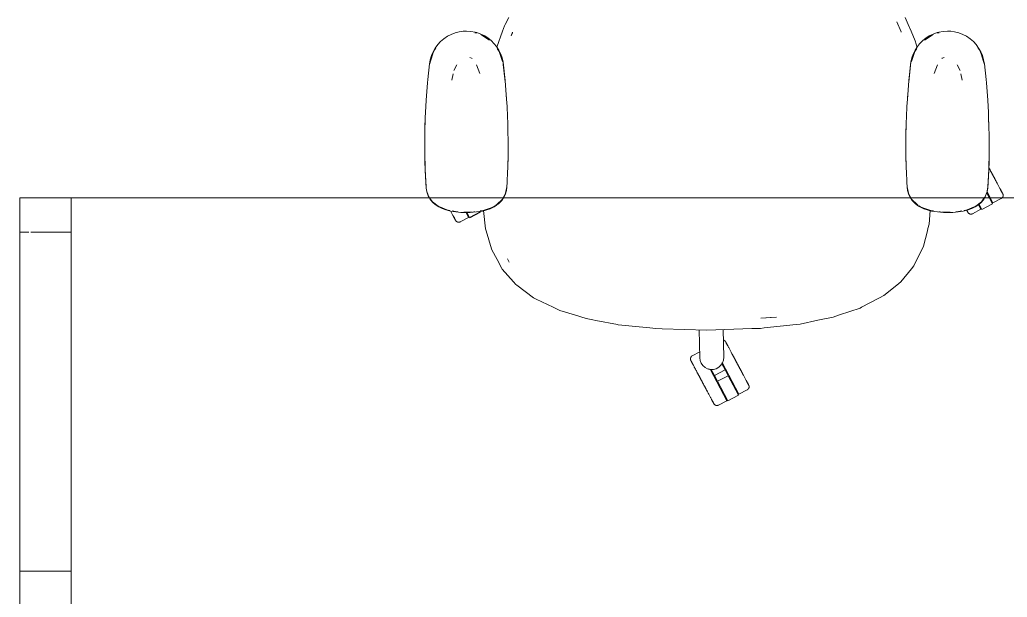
# Model space of a CAD drawing. Header units: millimetres. Extents: x 79795 to 317870, y -36033 to 97293.
# Drawn here: x 166040 to 167190, y 17484 to 18157 of the extents above; entities that cross this region are included whole.
import ezdxf

# ---------------------------------------------------------------- set-up
doc = ezdxf.new("R2010")
doc.units = ezdxf.units.MM
doc.header["$MEASUREMENT"] = 0
doc.layers.add('G-IMPT', color=8, linetype='CONTINUOUS', lineweight=9)
doc.layers.add('I-FURN', color=8, linetype='CONTINUOUS', lineweight=9)

msp = doc.modelspace()

# ---------------------------------------------------------------- linework, layer by layer
at = {"layer": 'G-IMPT'}
for p, q in [((166605.4, 18151.5), (166604.5, 18149.7)), ((166609.6, 18159.4), (166605.4, 18151.5)), ((167061.3, 18154.5), (167066.3, 18142.7)), ((167074.4, 18151.5), (167070.8, 18159.6)), ((167077.8, 18143.6), (167074.4, 18151.5)), ((166542.2, 18139.8), (166546.9, 18141.7)), ((166551.8, 18142.9), (166546.9, 18141.7)), ((166551.8, 18142.9), (166556.3, 18143.6)), ((166560.2, 18143.7), (166556.3, 18143.6)), ((166560.2, 18143.7), (166565.2, 18143.4)), ((166565.2, 18143.4), (166570.2, 18142.6)), ((166571.9, 18141.2), (166569.8, 18141.8)), ((166570.2, 18142.6), (166572.3, 18142)), ((166577.1, 18140.3), (166572.3, 18142)), ((166577.1, 18140.3), (166581.6, 18138.1)), ((166595.4, 18124.8), (166602.3, 18143.7)), ((166602.3, 18143.7), (166604.5, 18149.7)), ((166613.9, 18142.4), (166612.3, 18138)), ((166612.3, 18138), (166613.7, 18141.8)), ((166613.9, 18142.4), (166613.7, 18141.8)), ((167066.4, 18142.4), (167066.3, 18142.7)), ((167082.6, 18132.5), (167077.8, 18143.6)), ((167103.3, 18140.3), (167098.8, 18138.1)), ((167103.3, 18140.3), (167108.1, 18142)), ((167110.2, 18142.6), (167108.1, 18142)), ((167108.5, 18141.2), (167110.5, 18141.8)), ((167115.1, 18143.4), (167110.2, 18142.6)), ((167120.2, 18143.7), (167115.1, 18143.4)), ((167120.2, 18143.7), (167124, 18143.6)), ((167128.5, 18142.9), (167124, 18143.6)), ((167128.5, 18142.9), (167133.4, 18141.7)), ((167138.1, 18139.8), (167133.4, 18141.7)), ((166526.9, 18128), (166530.1, 18131.5)), ((166533.9, 18134.8), (166530.1, 18131.5)), ((166538.1, 18137.6), (166533.9, 18134.8)), ((166538.1, 18137.6), (166542.2, 18139.8)), ((166577, 18139.6), (166580.6, 18137.5)), ((166577, 18139.6), (166586.9, 18133.3)), ((166580.6, 18137.5), (166586.9, 18133.3)), ((166581.6, 18138.1), (166585.1, 18135.8)), ((166589.1, 18132.6), (166585.1, 18135.8)), ((166589.1, 18132.6), (166592.6, 18129)), ((166592.6, 18129), (166595.3, 18125.7)), ((167082.6, 18132.5), (167084.9, 18124.7)), ((167087.7, 18129), (167085.1, 18125.7)), ((167091.3, 18132.6), (167087.7, 18129)), ((167091.3, 18132.6), (167095.2, 18135.8)), ((167103.4, 18139.6), (167093.4, 18133.3)), ((167099.7, 18137.5), (167093.4, 18133.3)), ((167098.8, 18138.1), (167095.2, 18135.8)), ((167103.4, 18139.6), (167099.7, 18137.5)), ((167142.3, 18137.6), (167138.1, 18139.8)), ((167142.3, 18137.6), (167146.5, 18134.8)), ((167146.5, 18134.8), (167150.3, 18131.5)), ((167153.5, 18128), (167150.3, 18131.5)), ((166517.2, 18104.9), (166521.1, 18117.3)), ((166521.1, 18117.3), (166518.1, 18108.2)), ((166519.3, 18113.8), (166523, 18121.9)), ((166521.4, 18119.5), (166519.6, 18115.3)), ((166521.4, 18119.5), (166523.9, 18124)), ((166524.6, 18124), (166523, 18121.9)), ((166526.9, 18128), (166523.9, 18124)), ((166598, 18121.4), (166595.3, 18125.7)), ((166598.4, 18120), (166596, 18123.6)), ((166598, 18121.4), (166600.2, 18116.8)), ((166598.4, 18120), (166599.3, 18117.3)), ((166598.4, 18120), (166602.2, 18108.2)), ((166602, 18110.8), (166598.8, 18119)), ((166599.3, 18117.3), (166602.2, 18108.2)), ((167082, 18120), (167078.1, 18108.2)), ((167081.1, 18117.3), (167078.1, 18108.2)), ((167078.4, 18110.8), (167081.6, 18119)), ((167082.4, 18121.4), (167080.2, 18116.8)), ((167082, 18120), (167081.1, 18117.3)), ((167082, 18120), (167084.4, 18123.6)), ((167082.4, 18121.4), (167085.1, 18125.7)), ((167153.5, 18128), (167156.4, 18124)), ((167155.8, 18124), (167157.4, 18121.9)), ((167159, 18119.5), (167156.4, 18124)), ((167161.1, 18113.8), (167157.4, 18121.9)), ((167159, 18119.5), (167160.8, 18115.3)), ((167163.1, 18104.9), (167159.3, 18117.3)), ((167159.3, 18117.3), (167162.2, 18108.2)), ((166517.2, 18105.4), (166518.1, 18110.4)), ((166517.2, 18104.9), (166518.1, 18108.2)), ((166519.3, 18113.8), (166517.4, 18105.4)), ((166519.6, 18115.3), (166518.1, 18110.4)), ((166564, 18113.1), (166566.2, 18112.1)), ((166566.2, 18112.1), (166566.7, 18111.8)), ((166600.2, 18116.8), (166601.6, 18112.6)), ((166602.8, 18107.7), (166601.6, 18112.6)), ((166602.6, 18107.8), (166602, 18110.8)), ((166602.8, 18107.7), (166605.3, 18084.7)), ((166602.8, 18107.7), (166603.1, 18104.9)), ((166602.8, 18107.7), (166605.1, 18086.2)), ((167077.6, 18107.7), (167075.1, 18084.7)), ((167077.6, 18107.7), (167075.2, 18086.2)), ((167077.6, 18107.7), (167077.2, 18104.9)), ((167077.6, 18107.7), (167078.7, 18112.6)), ((167077.8, 18107.8), (167078.4, 18110.8)), ((167080.2, 18116.8), (167078.7, 18112.6)), ((167114.1, 18112.1), (167113.7, 18111.8)), ((167116.4, 18113.1), (167114.1, 18112.1)), ((167160.8, 18115.3), (167162.2, 18110.4)), ((167161.1, 18113.8), (167163, 18105.4)), ((167163.1, 18105.4), (167162.2, 18110.4)), ((167163.1, 18104.9), (167162.2, 18108.2)), ((166515.3, 18087.5), (166517.2, 18105.4)), ((166543.2, 18086.7), (166544.8, 18094.1)), ((166548.8, 18104.5), (166545.5, 18097.7)), ((166575.9, 18094.2), (166571.8, 18104.6)), ((166605.3, 18084.7), (166603.1, 18104.9)), ((167075.1, 18084.7), (167077.2, 18104.9)), ((167104.5, 18094.2), (167108.6, 18104.6)), ((167131.6, 18104.5), (167134.8, 18097.7)), ((167137.2, 18086.7), (167135.6, 18094.1)), ((167165, 18087.5), (167163.1, 18105.4)), ((166513.7, 18068.3), (166515, 18083.3)), ((166515, 18083.3), (166515.3, 18087.5)), ((166605.1, 18086.2), (166606.1, 18074.8)), ((167075.2, 18086.2), (167074.2, 18074.8)), ((167165.4, 18083.3), (167165, 18087.5)), ((167166.6, 18068.3), (167165.4, 18083.3)), ((166514.4, 18076.4), (166514.5, 18078.1)), ((166606.9, 18064.6), (166606.1, 18074.8)), ((167073.5, 18064.6), (167074.2, 18074.8)), ((167166, 18076.4), (167165.8, 18078.1)), ((166513.4, 18063.2), (166512.6, 18049)), ((166513.7, 18068.3), (166513.4, 18063.2)), ((166606.7, 18066.6), (166606.6, 18068)), ((166606.7, 18066.6), (166606.8, 18064.7)), ((166606.9, 18064.6), (166607.4, 18055.7)), ((167073.5, 18064.6), (167072.9, 18055.7)), ((167073.6, 18066.6), (167073.5, 18064.7)), ((167073.6, 18066.6), (167073.8, 18068)), ((167166.6, 18068.3), (167167, 18063.2)), ((167167, 18063.2), (167167.8, 18049)), ((166512.3, 18043), (166512.6, 18049)), ((166608, 18044.4), (166607.4, 18055.7)), ((167072.4, 18044.4), (167072.9, 18055.7)), ((167168, 18043), (167167.8, 18049)), ((166512.3, 18043), (166511.9, 18031.3)), ((166512.2, 18038.1), (166512.1, 18036.2)), ((166608, 18044.4), (166608.3, 18036.5)), ((166608.5, 18024.2), (166608.3, 18036.5)), ((167071.8, 18024.2), (167072.1, 18036.5)), ((167072.4, 18044.4), (167072.1, 18036.5)), ((167168, 18043), (167168.4, 18031.3)), ((167168.2, 18038.1), (167168.3, 18036.2)), ((166511.8, 18022.8), (166511.9, 18031.3)), ((166512.1, 18036.2), (166512.1, 18034.7)), ((166608.3, 18032.6), (166608.4, 18031)), ((166608.4, 18031), (166608.4, 18028.9)), ((167072, 18032.6), (167071.9, 18031)), ((167071.9, 18031), (167071.9, 18028.9)), ((167168.3, 18036.2), (167168.3, 18034.7)), ((167168.6, 18022.8), (167168.4, 18031.3)), ((166511.8, 18022.8), (166511.7, 18002.7)), ((166511.8, 18022.8), (166511.7, 18012)), ((166511.8, 18022.8), (166511.9, 17992.8)), ((166608.5, 18024.2), (166608.6, 18018.7)), ((166608.6, 18004), (166608.6, 18018.7)), ((167071.8, 18024.2), (167071.7, 18018.7)), ((167071.7, 18004), (167071.7, 18018.7)), ((167168.6, 18022.8), (167168.5, 17992.8)), ((167168.6, 18022.8), (167168.6, 18002.7)), ((167168.6, 18022.8), (167168.7, 18012)), ((166511.9, 17992.8), (166511.7, 18012)), ((166511.7, 18002.7), (166511.9, 17992.8)), ((166511.7, 18002.7), (166512.2, 17981.3)), ((166511.7, 18002.7), (166512.2, 17982.5)), ((166511.8, 18002.7), (166511.8, 18000.6)), ((166608.6, 17999.5), (166608.6, 18004)), ((167071.8, 17999.5), (167071.7, 18004)), ((167168.6, 18002.7), (167168.1, 17981.3)), ((167168.6, 18002.7), (167168.2, 17982.5)), ((167168.5, 17992.8), (167168.7, 18012)), ((167168.6, 18002.7), (167168.5, 17992.8)), ((167168.6, 18002.7), (167168.6, 18000.6)), ((166511.8, 18000.6), (166511.8, 17998.7)), ((166511.9, 17992.8), (166512.2, 17981.3)), ((166608.6, 17999.5), (166608.2, 17983.8)), ((166608.3, 17987.2), (166608.4, 17990.6)), ((166608.4, 17992.8), (166608.4, 17990.6)), ((167071.8, 17999.5), (167072.2, 17983.8)), ((167072, 17992.8), (167072, 17990.6)), ((167072.1, 17987.2), (167072, 17990.6)), ((167168.5, 17992.8), (167168.1, 17981.3)), ((167168.6, 18000.6), (167168.5, 17998.7)), ((166512.2, 17981.3), (166512.2, 17982.5)), ((166512.2, 17982.5), (166513.3, 17960.7)), ((166512.2, 17982.5), (166513.2, 17962.3)), ((166512.2, 17981.3), (166513.3, 17960.7)), ((166607.5, 17967.7), (166608.1, 17980.3)), ((166608.2, 17983.8), (166608.1, 17980.3)), ((167072.2, 17983.8), (167072.3, 17980.3)), ((167072.9, 17967.7), (167072.3, 17980.3)), ((167168.2, 17982.5), (167167.1, 17960.7)), ((167168.1, 17981.3), (167167.1, 17960.7)), ((167168.2, 17982.5), (167167.2, 17962.3)), ((167168.1, 17981.3), (167168.2, 17982.5)), ((166607.5, 17967.7), (166607.2, 17962.1)), ((167072.9, 17967.7), (167073.2, 17962.1)), ((166513.3, 17960.7), (166513.2, 17962.3)), ((166513.3, 17960.7), (166513.5, 17959)), ((166514, 17956.8), (166513.4, 17960.7)), ((166514, 17956.6), (166513.5, 17959)), ((166514, 17956.8), (166516.4, 17950.6)), ((166514, 17956.6), (166514.4, 17955.3)), ((166606.7, 17958.1), (166605.6, 17954.1)), ((166605.8, 17954.9), (166607.2, 17962.3)), ((166607.2, 17962.1), (166606.7, 17958.1)), ((167074.6, 17954.9), (167073.2, 17962.3)), ((167073.2, 17962.1), (167073.7, 17958.1)), ((167073.7, 17958.1), (167074.7, 17954.1)), ((167166.4, 17956.8), (167163.9, 17950.6)), ((167166.4, 17956.6), (167166, 17955.3)), ((167166.4, 17956.8), (167166.9, 17960.7)), ((167166.4, 17956.6), (167166.8, 17959)), ((167167.1, 17960.7), (167166.8, 17959)), ((167167.1, 17960.7), (167167.2, 17962.3)), ((166515.7, 17951.7), (166514.4, 17955.3)), ((166515.7, 17951.7), (166517, 17949.4)), ((166516.4, 17950.6), (166517.3, 17949.4)), ((166517, 17949.4), (166517.7, 17948.2)), ((166517.3, 17949.4), (166520.6, 17945)), ((166517.7, 17948.2), (166520.8, 17944.5)), ((166520.6, 17945), (166527.4, 17939.8)), ((166523.8, 17941.8), (166520.8, 17944.5)), ((166595.2, 17941.5), (166602.6, 17948.4)), ((166596.8, 17943), (166600.4, 17946)), ((166600.3, 17945.2), (166597.2, 17942.4)), ((166597.3, 17942.7), (166602.6, 17948.4)), ((166600.3, 17945.2), (166601.4, 17946.6)), ((166602.6, 17948.4), (166600.4, 17946)), ((166603.4, 17949.4), (166601.4, 17946.6)), ((166603.7, 17950.7), (166603.1, 17949.4)), ((166603.6, 17949.8), (166605.6, 17954.1)), ((166603.7, 17950.7), (166605.8, 17954.9)), ((167076.7, 17950.7), (167074.6, 17954.9)), ((167076.7, 17949.8), (167074.7, 17954.1)), ((167076.7, 17950.7), (167077.3, 17949.4)), ((167077, 17949.4), (167078.9, 17946.6)), ((167083.1, 17942.7), (167077.8, 17948.4)), ((167085.1, 17941.5), (167077.8, 17948.4)), ((167077.8, 17948.4), (167080, 17946)), ((167080.1, 17945.2), (167078.9, 17946.6)), ((167083.5, 17943), (167080, 17946)), ((167080.1, 17945.2), (167083.1, 17942.4)), ((167159.8, 17945), (167153, 17939.8)), ((167156.5, 17941.8), (167159.6, 17944.5)), ((167162.7, 17948.2), (167159.6, 17944.5)), ((167163, 17949.4), (167159.8, 17945)), ((167163.3, 17949.4), (167162.7, 17948.2)), ((167163.9, 17950.6), (167163, 17949.4)), ((167164.6, 17951.7), (167163.3, 17949.4)), ((167164.6, 17951.7), (167166, 17955.3)), ((166527.9, 17939.2), (166523.8, 17941.8)), ((166527.4, 17939.8), (166531.8, 17937.9)), ((166527.9, 17939.2), (166531.9, 17937.2)), ((166537.4, 17935.6), (166531.8, 17937.9)), ((166536.3, 17935.6), (166531.9, 17937.2)), ((166536.3, 17935.6), (166541.8, 17934.2)), ((166537.4, 17935.6), (166540.9, 17934.9)), ((166547.7, 17933.2), (166541.8, 17934.2)), ((166543.6, 17934.3), (166547.4, 17933.6)), ((166547.4, 17933.6), (166550.6, 17933.4)), ((166547.7, 17933.2), (166553.8, 17932.6)), ((166557.1, 17933), (166560.2, 17932.8)), ((166567.3, 17933), (166560.2, 17932.8)), ((166564.7, 17932.5), (166572, 17933.1)), ((166568.5, 17933.2), (166570.1, 17933.4)), ((166578.8, 17934.2), (166572, 17933.1)), ((166576.3, 17934.3), (166579.6, 17934.7)), ((166582.7, 17935.2), (166578.8, 17934.2)), ((166579.6, 17934.7), (166589, 17937.8)), ((166580.1, 17934.9), (166582.5, 17913.6)), ((166582.7, 17935.2), (166587.8, 17936.9)), ((166587.8, 17936.9), (166592.4, 17939.1)), ((166589, 17937.8), (166591.4, 17939.2)), ((166591.9, 17939.5), (166593.4, 17940.4)), ((166592.4, 17939.1), (166593.8, 17939.9)), ((166597.2, 17942.4), (166593.8, 17939.9)), ((166594.1, 17940.9), (166597.3, 17942.7)), ((166595.2, 17941.5), (166596.7, 17942.8)), ((167086.2, 17940.9), (167083.1, 17942.7)), ((167083.1, 17942.4), (167086.6, 17939.9)), ((167085.1, 17941.5), (167083.7, 17942.8)), ((167087.9, 17939.1), (167086.6, 17939.9)), ((167088.4, 17939.5), (167087, 17940.4)), ((167092.6, 17936.9), (167087.9, 17939.1)), ((167091.4, 17937.8), (167088.9, 17939.2)), ((167100.8, 17934.7), (167091.4, 17937.8)), ((167097.7, 17935.2), (167092.6, 17936.9)), ((167097.7, 17935.2), (167101.6, 17934.2)), ((167100.1, 17934.9), (167098.7, 17919)), ((167104, 17934.3), (167100.8, 17934.7)), ((167101.6, 17934.2), (167108.4, 17933.1)), ((167115.7, 17932.5), (167108.4, 17933.1)), ((167111.9, 17933.2), (167110.2, 17933.4)), ((167113, 17933), (167120.2, 17932.8)), ((167123.3, 17933), (167120.2, 17932.8)), ((167132.7, 17933.2), (167126.5, 17932.6)), ((167133, 17933.6), (167129.8, 17933.4)), ((167132.7, 17933.2), (167138.6, 17934.2)), ((167136.8, 17934.3), (167133, 17933.6)), ((167144.1, 17935.6), (167138.6, 17934.2)), ((167143, 17935.6), (167139.5, 17934.9)), ((167143, 17935.6), (167148.6, 17937.9)), ((167144.1, 17935.6), (167148.4, 17937.2)), ((167152.5, 17939.2), (167148.4, 17937.2)), ((167153, 17939.8), (167148.6, 17937.9)), ((167152.5, 17939.2), (167156.5, 17941.8)), ((166560.2, 17932.4), (166553.8, 17932.6)), ((166564.7, 17932.5), (166560.2, 17932.4)), ((167115.7, 17932.5), (167120.2, 17932.4)), ((167120.2, 17932.4), (167126.5, 17932.6)), ((166583.2, 17911.3), (166582.5, 17913.6)), ((166583.2, 17911.3), (166589.2, 17890)), ((167092.4, 17893.4), (167096.8, 17911.3)), ((167096.8, 17911.3), (167097.4, 17913.7)), ((167098.7, 17919), (167097.4, 17913.7)), ((166589.2, 17890), (166589.8, 17888.9)), ((166589.8, 17888.9), (166595.8, 17877.6)), ((167090.3, 17889), (167084.6, 17877.6)), ((167090.3, 17889), (167092.4, 17893.4)), ((166595.8, 17877.6), (166601.4, 17867.2)), ((166608.8, 17876.8), (166608, 17878.4)), ((166610, 17874.5), (166608, 17878.4)), ((166610, 17874.5), (166608.8, 17876.8)), ((167081.1, 17870.4), (167084.6, 17877.6)), ((166601.9, 17866.5), (166601.4, 17867.2)), ((166615, 17851.7), (166601.9, 17866.5)), ((167078.1, 17866.7), (167065.9, 17851.8)), ((167078.1, 17866.7), (167081.1, 17870.4)), ((166615, 17851.7), (166617.8, 17848.5)), ((166618.8, 17847.8), (166617.8, 17848.5)), ((166638.3, 17833.2), (166618.8, 17847.8)), ((167046.1, 17835.8), (167061.3, 17848)), ((167065.9, 17851.8), (167061.3, 17848)), ((166638.3, 17833.2), (166639.1, 17832.7)), ((166639.1, 17832.7), (166640.6, 17831.8)), ((166641.4, 17831.4), (166640.6, 17831.8)), ((166641.4, 17831.4), (166661, 17822.1)), ((167039.6, 17832.4), (167020.1, 17822.1)), ((167039.6, 17832.4), (167041, 17833.1)), ((167046.1, 17835.8), (167041, 17833.1)), ((166661, 17822.1), (166661.9, 17821.7)), ((166668.7, 17818.5), (166661.9, 17821.7)), ((166668.7, 17818.5), (166685.9, 17813.2)), ((166994.4, 17813.1), (167018.5, 17821.2)), ((167020.1, 17822.1), (167018.5, 17821.2)), ((166685.9, 17813.2), (166699.6, 17809)), ((166699.6, 17809), (166707.2, 17807.5)), ((166710.8, 17806.8), (166707.2, 17807.5)), ((166710.8, 17806.8), (166736.2, 17801.9)), ((166902.8, 17809.4), (166921.1, 17810.6)), ((166902.8, 17809.4), (166914.1, 17810)), ((166921.1, 17810.6), (166914.1, 17810)), ((166969.4, 17806.9), (166948.5, 17802.6)), ((166969.4, 17806.9), (166973.1, 17807.7)), ((166973.1, 17807.7), (166986.9, 17810.6)), ((166994.4, 17813.1), (166986.9, 17810.6)), ((166736.7, 17801.8), (166736.2, 17801.9)), ((166736.7, 17801.8), (166773.7, 17798)), ((166773.7, 17798), (166780.7, 17797.3)), ((166788, 17797.1), (166780.7, 17797.3)), ((166840.1, 17795.4), (166788, 17797.1)), ((166892.3, 17797.2), (166840.1, 17795.4)), ((166892.3, 17797.2), (166902.3, 17797.5)), ((166906.6, 17798), (166902.3, 17797.5)), ((166906.6, 17798), (166944.1, 17802.1)), ((166948.5, 17802.6), (166944.1, 17802.1))]:
    msp.add_line(p, q, dxfattribs=at)
at = {"layer": 'I-FURN'}
for p, q in [((167168.6, 17984.2), (167168.1, 17985.2)), ((167168.3, 17984.7), (167168.8, 17983.7)), ((167169.1, 17983.2), (167168.6, 17984.2)), ((167168.8, 17983.7), (167169.4, 17982.7)), ((167169.7, 17982.2), (167169.1, 17983.2)), ((167169.4, 17982.7), (167169.9, 17981.7)), ((167170.2, 17981.2), (167169.7, 17982.2)), ((167169.9, 17981.7), (167170.4, 17980.7)), ((167170.7, 17980.2), (167170.2, 17981.2)), ((167170.4, 17980.7), (167171, 17979.7)), ((167171.3, 17979.2), (167170.7, 17980.2)), ((167171, 17979.7), (167171.5, 17978.7)), ((167171.8, 17978.2), (167171.3, 17979.2)), ((167171.5, 17978.7), (167172, 17977.7)), ((167172.3, 17977.2), (167171.8, 17978.2)), ((167172, 17977.7), (167172.6, 17976.7)), ((167172.9, 17976.2), (167172.3, 17977.2)), ((167172.6, 17976.7), (167173.1, 17975.7)), ((167173.4, 17975.2), (167172.9, 17976.2)), ((167173.1, 17975.7), (167173.6, 17974.7)), ((167173.9, 17974.2), (167173.4, 17975.2)), ((167173.6, 17974.7), (167174.1, 17973.7)), ((167174.4, 17973.2), (167173.9, 17974.2)), ((167174.1, 17973.7), (167174.7, 17972.8)), ((167174.9, 17972.2), (167174.4, 17973.2)), ((167174.7, 17972.8), (167175.2, 17971.8)), ((167175.5, 17971.3), (167174.9, 17972.2)), ((167175.2, 17971.8), (167175.7, 17970.8)), ((167176, 17970.3), (167175.5, 17971.3)), ((167175.7, 17970.8), (167176.2, 17969.9)), ((167176.4, 17969.4), (167176, 17970.3)), ((167176.2, 17969.9), (167176.7, 17969)), ((167176.9, 17968.5), (167176.4, 17969.4)), ((167176.7, 17969), (167177.2, 17968.1)), ((167177.4, 17967.6), (167176.9, 17968.5)), ((167177.2, 17968.1), (167177.6, 17967.2)), ((167177.9, 17966.7), (167177.4, 17967.6)), ((167170.3, 17949), (167166.4, 17956.4)), ((167177.6, 17967.2), (167178.1, 17966.3)), ((167178.3, 17965.9), (167177.9, 17966.7)), ((167178.1, 17966.3), (167178.5, 17965.5)), ((167178.8, 17965), (167178.3, 17965.9)), ((167179.2, 17964.2), (167178.8, 17965)), ((167179.6, 17963.4), (167179.2, 17964.2)), ((167180, 17962.7), (167179.6, 17963.4)), ((167180.4, 17961.9), (167180, 17962.7)), ((167180.8, 17961.2), (167180.4, 17961.9)), ((167181.2, 17960.5), (167180.8, 17961.2)), ((167181.5, 17959.9), (167181.2, 17960.5)), ((167181.8, 17959.3), (167181.5, 17959.9)), ((167182.1, 17958.7), (167181.8, 17959.3)), ((167182, 17959), (167182.3, 17958.4)), ((167182.4, 17958.1), (167182.1, 17958.7)), ((167182.3, 17958.4), (167182.6, 17957.9)), ((167182.7, 17957.6), (167182.4, 17958.1)), ((167182.6, 17957.9), (167182.8, 17957.4)), ((167183, 17957.1), (167182.7, 17957.6)), ((167182.8, 17957.4), (167183.1, 17956.9)), ((167183.2, 17956.7), (167183, 17957.1)), ((167183.1, 17956.9), (167183.3, 17956.5)), ((167183.4, 17956.3), (167183.2, 17956.7)), ((167183.3, 17956.5), (167183.5, 17956.1)), ((167183.6, 17955.9), (167183.4, 17956.3)), ((167183.5, 17956.1), (167183.7, 17955.8)), ((166040.2, 17514.8), (166040.2, 17949.4)), ((166040.2, 17949.4), (166040.2, 17909.4)), ((166100.2, 17949.4), (166040.2, 17949.4)), ((166100.2, 17949.4), (166040.2, 17949.4)), ((167640.2, 17949.4), (166040.2, 17949.4)), ((166040.2, 17949.4), (166040.2, 17149.4)), ((166040.2, 17149.4), (166040.2, 17949.4)), ((166040.2, 17949.4), (167640.2, 17949.4)), ((166100.2, 17909.4), (166100.2, 17949.4)), ((166100.2, 17949.4), (166100.2, 17514.8)), ((167165.9, 17955.1), (167169, 17949.3)), ((167169, 17949.3), (167172.6, 17942.6)), ((167173.1, 17943.7), (167170.3, 17949)), ((167173.1, 17943.7), (167182.8, 17948.9)), ((167183, 17949), (167182.8, 17948.9)), ((167182.8, 17948.9), (167182.8, 17948.9)), ((167183.1, 17949), (167183, 17949)), ((167183.3, 17949.1), (167183.1, 17949)), ((167183.4, 17949.2), (167183.3, 17949.1)), ((167183.5, 17949.3), (167183.4, 17949.2)), ((167183.6, 17949.4), (167183.5, 17949.3)), ((167183.8, 17955.6), (167183.6, 17955.9)), ((167183.8, 17949.5), (167183.6, 17949.4)), ((167183.7, 17955.8), (167183.9, 17955.4)), ((167184, 17955.3), (167183.8, 17955.6)), ((167183.9, 17949.7), (167183.8, 17949.5)), ((167183.9, 17955.4), (167184, 17955.2)), ((167184, 17949.8), (167183.9, 17949.7)), ((167184.1, 17955), (167184, 17955.3)), ((167184, 17955.2), (167184.2, 17954.9)), ((167184.1, 17949.9), (167184, 17949.8)), ((167184.2, 17954.8), (167184.1, 17955)), ((167184.2, 17950), (167184.1, 17949.9)), ((167184.2, 17954.9), (167184.3, 17954.7)), ((167184.3, 17954.6), (167184.2, 17954.8)), ((167184.3, 17950.2), (167184.2, 17950)), ((167184.3, 17954.7), (167184.3, 17954.6)), ((167184.3, 17954.6), (167184.4, 17954.4)), ((167184.4, 17954.5), (167184.3, 17954.6)), ((167184.4, 17950.3), (167184.3, 17950.2)), ((167184.4, 17954.4), (167184.4, 17954.5)), ((167184.4, 17954.4), (167184.5, 17954.3)), ((167184.5, 17954.3), (167184.4, 17954.4)), ((167184.5, 17950.6), (167184.4, 17950.4)), ((167184.4, 17950.4), (167184.4, 17950.3)), ((167184.5, 17954.3), (167184.6, 17954.2)), ((167184.5, 17954.3), (167184.5, 17954.3)), ((167184.5, 17954.3), (167184.5, 17954.3)), ((167184.5, 17954.3), (167184.5, 17954.3)), ((167184.6, 17950.7), (167184.5, 17950.6)), ((167184.6, 17954.2), (167184.6, 17954)), ((167184.6, 17954), (167184.7, 17953.9)), ((167184.7, 17951), (167184.6, 17950.9)), ((167184.6, 17950.9), (167184.6, 17950.7)), ((167184.7, 17953.9), (167184.7, 17953.7)), ((167184.7, 17953.7), (167184.8, 17953.6)), ((167184.8, 17951.2), (167184.7, 17951)), ((167184.8, 17953.6), (167184.8, 17953.4)), ((167184.8, 17953.4), (167184.9, 17953.2)), ((167184.9, 17951.6), (167184.8, 17951.5)), ((167184.8, 17951.5), (167184.8, 17951.3)), ((167184.8, 17951.3), (167184.8, 17951.2)), ((167184.9, 17953.2), (167184.9, 17953.1)), ((167184.9, 17953.1), (167184.9, 17952.9)), ((167184.9, 17952.9), (167184.9, 17952.8)), ((167184.9, 17952.8), (167184.9, 17952.6)), ((167184.9, 17952.6), (167184.9, 17952.4)), ((167184.9, 17952.4), (167184.9, 17952.3)), ((167184.9, 17952.3), (167184.9, 17952.1)), ((167184.9, 17952.1), (167184.9, 17952)), ((167184.9, 17952), (167184.9, 17951.8)), ((167184.9, 17951.8), (167184.9, 17951.6)), ((166541.6, 17934.4), (166542.1, 17933.6)), ((166542.1, 17933.6), (166542.5, 17932.8)), ((166576.3, 17933.1), (166563.9, 17926.5)), ((166576.3, 17933.2), (166576.3, 17933.1)), ((167142.5, 17935.3), (167142.7, 17934.9)), ((167142.8, 17934.7), (167142.6, 17935.1)), ((167142.7, 17934.9), (167142.9, 17934.5)), ((167143, 17934.3), (167142.8, 17934.7)), ((167142.9, 17934.5), (167143.1, 17934.2)), ((167143.2, 17934), (167143, 17934.3)), ((167143.1, 17934.2), (167143.3, 17933.8)), ((167143.3, 17933.7), (167143.2, 17934)), ((167143.3, 17933.8), (167143.4, 17933.6)), ((167143.5, 17933.4), (167143.3, 17933.7)), ((167143.4, 17933.6), (167143.5, 17933.3)), ((167143.6, 17933.2), (167143.5, 17933.4)), ((167143.5, 17933.3), (167143.6, 17933.1)), ((167143.7, 17933), (167143.6, 17933.2)), ((167143.6, 17933.1), (167143.7, 17933)), ((167143.8, 17932.9), (167143.7, 17933)), ((167149.3, 17931), (167159, 17936.2)), ((167159, 17936.2), (167156.2, 17941.4)), ((167160.2, 17936), (167157.4, 17941.3)), ((167172.6, 17942.6), (167160.2, 17936)), ((167160.3, 17935.8), (167172.7, 17942.4)), ((166542.5, 17932.8), (166542.9, 17932)), ((166542.9, 17932), (166543.3, 17931.2)), ((166543.3, 17931.2), (166543.7, 17930.5)), ((166543.7, 17930.5), (166544.1, 17929.8)), ((166544.1, 17929.8), (166544.4, 17929.1)), ((166544.4, 17929.1), (166544.8, 17928.5)), ((166544.8, 17928.5), (166545.1, 17927.9)), ((166545.2, 17927.6), (166544.9, 17928.2)), ((166545.1, 17927.9), (166545.4, 17927.3)), ((166545.5, 17927), (166545.2, 17927.6)), ((166545.4, 17927.3), (166545.7, 17926.8)), ((166545.8, 17926.5), (166545.5, 17927)), ((166545.7, 17926.8), (166545.9, 17926.3)), ((166546.1, 17926.1), (166545.8, 17926.5)), ((166545.9, 17926.3), (166546.2, 17925.8)), ((166546.3, 17925.6), (166546.1, 17926.1)), ((166546.2, 17925.8), (166546.4, 17925.4)), ((166546.5, 17925.2), (166546.3, 17925.6)), ((166546.4, 17925.4), (166546.6, 17925)), ((166546.7, 17924.8), (166546.5, 17925.2)), ((166546.6, 17925), (166546.8, 17924.7)), ((166546.9, 17924.5), (166546.7, 17924.8)), ((166546.8, 17924.7), (166547, 17924.3)), ((166547.1, 17924.2), (166546.9, 17924.5)), ((166547, 17924.3), (166547.1, 17924.1)), ((166547.2, 17923.9), (166547.1, 17924.2)), ((166547.1, 17924.1), (166547.3, 17923.8)), ((166547.3, 17923.7), (166547.2, 17923.9)), ((166547.3, 17923.8), (166547.4, 17923.6)), ((166547.4, 17923.5), (166547.3, 17923.7)), ((166547.4, 17923.6), (166547.4, 17923.5)), ((166547.5, 17923.4), (166547.4, 17923.5)), ((166547.4, 17923.5), (166547.5, 17923.3)), ((166547.5, 17923.3), (166547.5, 17923.4)), ((166547.6, 17923.2), (166547.5, 17923.3)), ((166547.5, 17923.3), (166547.6, 17923.3)), ((166547.6, 17923.3), (166547.6, 17923.2)), ((166547.7, 17923), (166547.6, 17923.2)), ((166547.6, 17923.2), (166547.6, 17923.2)), ((166547.6, 17923.2), (166547.6, 17923.2)), ((166547.6, 17923.2), (166547.6, 17923.2)), ((166547.8, 17922.9), (166547.7, 17923)), ((166547.9, 17922.8), (166547.8, 17922.9)), ((166548, 17922.6), (166547.9, 17922.8)), ((166548.1, 17922.5), (166548, 17922.6)), ((166548.2, 17922.4), (166548.1, 17922.5)), ((166548.3, 17922.3), (166548.2, 17922.4)), ((166548.4, 17922.2), (166548.3, 17922.3)), ((166548.5, 17922), (166548.4, 17922.2)), ((166548.6, 17921.9), (166548.5, 17922)), ((166548.8, 17921.8), (166548.6, 17921.9)), ((166548.9, 17921.8), (166548.8, 17921.8)), ((166549, 17921.7), (166548.9, 17921.8)), ((166549.2, 17921.6), (166549, 17921.7)), ((166549.3, 17921.5), (166549.2, 17921.6)), ((166549.5, 17921.4), (166549.3, 17921.5)), ((166552.9, 17921.5), (166552.7, 17921.4)), ((166553, 17921.5), (166552.9, 17921.5)), ((166553, 17921.5), (166562.7, 17926.7)), ((166562.7, 17926.7), (166559.7, 17932.3)), ((166563.9, 17926.5), (166561.1, 17931.8)), ((166564, 17926.3), (166576.4, 17932.9)), ((167143.7, 17933), (167143.8, 17932.8)), ((167143.8, 17932.8), (167143.8, 17932.9)), ((167143.9, 17932.7), (167143.8, 17932.8)), ((167143.8, 17932.8), (167143.8, 17932.8)), ((167143.8, 17932.8), (167143.9, 17932.7)), ((167144, 17932.5), (167143.9, 17932.7)), ((167143.9, 17932.7), (167143.9, 17932.7)), ((167143.9, 17932.7), (167143.9, 17932.7)), ((167143.9, 17932.7), (167143.9, 17932.7)), ((167144, 17932.4), (167144, 17932.5)), ((167144.1, 17932.3), (167144, 17932.4)), ((167144.2, 17932.1), (167144.1, 17932.3)), ((167144.3, 17932), (167144.2, 17932.1)), ((167144.4, 17931.9), (167144.3, 17932)), ((167144.6, 17931.8), (167144.4, 17931.9)), ((167144.7, 17931.7), (167144.6, 17931.8)), ((167144.8, 17931.5), (167144.7, 17931.7)), ((167144.9, 17931.4), (167144.8, 17931.5)), ((167145, 17931.3), (167144.9, 17931.4)), ((167145.2, 17931.3), (167145, 17931.3)), ((167145.3, 17931.2), (167145.2, 17931.3)), ((167145.4, 17931.1), (167145.3, 17931.2)), ((167145.6, 17931), (167145.4, 17931.1)), ((167145.7, 17930.9), (167145.6, 17931)), ((167145.9, 17930.9), (167145.7, 17930.9)), ((167146, 17930.8), (167145.9, 17930.9)), ((167146.2, 17930.8), (167146, 17930.8)), ((167146.3, 17930.7), (167146.2, 17930.8)), ((167146.5, 17930.7), (167146.3, 17930.7)), ((167146.7, 17930.6), (167146.5, 17930.7)), ((167146.8, 17930.6), (167146.7, 17930.6)), ((167147, 17930.6), (167146.8, 17930.6)), ((167147.1, 17930.6), (167147, 17930.6)), ((167147.3, 17930.6), (167147.1, 17930.6)), ((167147.5, 17930.6), (167147.3, 17930.6)), ((167147.6, 17930.6), (167147.5, 17930.6)), ((167147.8, 17930.6), (167147.6, 17930.6)), ((167147.9, 17930.6), (167147.8, 17930.6)), ((167148.1, 17930.6), (167147.9, 17930.6)), ((167148.3, 17930.7), (167148.1, 17930.6)), ((167148.4, 17930.7), (167148.3, 17930.7)), ((167148.6, 17930.7), (167148.4, 17930.7)), ((167148.7, 17930.8), (167148.6, 17930.7)), ((167148.9, 17930.8), (167148.7, 17930.8)), ((167149, 17930.9), (167148.9, 17930.8)), ((167149.2, 17931), (167149, 17930.9)), ((167149.3, 17931), (167149.2, 17931)), ((166549.6, 17921.4), (166549.5, 17921.4)), ((166549.7, 17921.3), (166549.6, 17921.4)), ((166549.9, 17921.3), (166549.7, 17921.3)), ((166550.1, 17921.2), (166549.9, 17921.3)), ((166550.2, 17921.2), (166550.1, 17921.2)), ((166550.4, 17921.1), (166550.2, 17921.2)), ((166550.5, 17921.1), (166550.4, 17921.1)), ((166550.7, 17921.1), (166550.5, 17921.1)), ((166550.8, 17921.1), (166550.7, 17921.1)), ((166551, 17921.1), (166550.8, 17921.1)), ((166551.2, 17921.1), (166551, 17921.1)), ((166551.3, 17921.1), (166551.2, 17921.1)), ((166551.5, 17921.1), (166551.3, 17921.1)), ((166551.7, 17921.1), (166551.5, 17921.1)), ((166551.8, 17921.1), (166551.7, 17921.1)), ((166552, 17921.2), (166551.8, 17921.1)), ((166552.1, 17921.2), (166552, 17921.2)), ((166552.3, 17921.2), (166552.1, 17921.2)), ((166552.4, 17921.3), (166552.3, 17921.2)), ((166552.6, 17921.3), (166552.4, 17921.3)), ((166552.7, 17921.4), (166552.6, 17921.3)), ((166040.2, 17909.4), (166040.2, 16389.4)), ((166050.8, 17909.4), (166040.2, 17909.4)), ((166050.8, 17909.4), (166040.2, 17909.4)), ((166100.2, 17909.4), (166053.1, 17909.4)), ((166100.2, 17909.4), (166053.1, 17909.4)), ((166100.2, 16389.4), (166100.2, 17909.4)), ((166831.7, 17763.4), (166831.1, 17795.7)), ((166859.1, 17796.1), (166859.7, 17763.9)), ((166859.4, 17783.8), (166859.5, 17783.7)), ((166859.5, 17783.7), (166859.7, 17783.7)), ((166859.7, 17783.7), (166859.8, 17783.6)), ((166859.8, 17783.6), (166860, 17783.6)), ((166860, 17783.6), (166860.1, 17783.5)), ((166860.1, 17783.5), (166860.3, 17783.4)), ((166860.3, 17783.4), (166860.4, 17783.3)), ((166860.4, 17783.3), (166860.6, 17783.3)), ((166860.6, 17783.3), (166860.7, 17783.2)), ((166860.7, 17783.2), (166860.8, 17783.1)), ((166860.8, 17783.1), (166861, 17783)), ((166861, 17783), (166861.1, 17782.9)), ((166861.1, 17782.9), (166861.2, 17782.8)), ((166861.2, 17782.8), (166861.3, 17782.7)), ((166861.3, 17782.7), (166861.4, 17782.5)), ((166861.4, 17782.5), (166861.5, 17782.4)), ((166861.5, 17782.4), (166861.6, 17782.3)), ((166861.6, 17782.3), (166861.7, 17782.2)), ((166861.7, 17782.2), (166861.8, 17782)), ((166861.8, 17782), (166861.9, 17781.9)), ((166861.9, 17781.9), (166862, 17781.8)), ((166862, 17781.8), (166862, 17781.7)), ((166862, 17781.7), (166862, 17781.7)), ((166862, 17781.7), (166862.1, 17781.6)), ((166862.1, 17781.6), (166862, 17781.7)), ((166862, 17781.7), (166862, 17781.7)), ((166862, 17781.7), (166862, 17781.7)), ((166862.1, 17781.6), (166862.1, 17781.5)), ((166862.1, 17781.5), (166862.1, 17781.6)), ((166862.1, 17781.5), (166862.2, 17781.4)), ((166862.2, 17781.3), (166862.1, 17781.5)), ((166862.2, 17781.4), (166862.3, 17781.2)), ((166862.3, 17781.1), (166862.2, 17781.3)), ((166862.3, 17781.2), (166862.4, 17781)), ((166862.5, 17780.9), (166862.3, 17781.1)), ((166862.4, 17781), (166862.5, 17780.7)), ((166862.6, 17780.6), (166862.5, 17780.9)), ((166862.5, 17780.7), (166862.7, 17780.4)), ((166862.8, 17780.3), (166862.6, 17780.6)), ((166862.7, 17780.4), (166862.9, 17780.1)), ((166863, 17779.9), (166862.8, 17780.3)), ((166862.9, 17780.1), (166863.1, 17779.7)), ((166863.2, 17779.5), (166863, 17779.9)), ((166863.1, 17779.7), (166863.3, 17779.3)), ((166863.4, 17779.1), (166863.2, 17779.5)), ((166863.3, 17779.3), (166863.5, 17778.9)), ((166863.7, 17778.6), (166863.4, 17779.1)), ((166863.5, 17778.9), (166863.8, 17778.4)), ((166863.9, 17778.1), (166863.7, 17778.6)), ((166863.8, 17778.4), (166864, 17777.9)), ((166864.2, 17777.6), (166863.9, 17778.1)), ((166864, 17777.9), (166864.3, 17777.3)), ((166864.5, 17777), (166864.2, 17777.6)), ((166864.3, 17777.3), (166864.7, 17776.7)), ((166864.8, 17776.4), (166864.5, 17777)), ((166865.2, 17775.8), (166864.8, 17776.4)), ((166865.5, 17775.1), (166865.2, 17775.8)), ((166865.9, 17774.4), (166865.5, 17775.1)), ((166866.3, 17773.7), (166865.9, 17774.4)), ((166866.7, 17773), (166866.3, 17773.7)), ((166867.1, 17772.2), (166866.7, 17773)), ((166867.5, 17771.4), (166867.1, 17772.2)), ((166820.9, 17762.5), (166821, 17762.6)), ((166820.9, 17762.3), (166820.9, 17762.5)), ((166820.9, 17762.1), (166820.9, 17762.3)), ((166820.9, 17762), (166820.9, 17762.1)), ((166820.9, 17761.8), (166820.9, 17762)), ((166820.9, 17761.7), (166820.9, 17761.8)), ((166821, 17761.5), (166820.9, 17761.7)), ((166821, 17762.9), (166821.1, 17763.1)), ((166821, 17762.8), (166821, 17762.9)), ((166821, 17762.6), (166821, 17762.8)), ((166821, 17761.3), (166821, 17761.5)), ((166821, 17761.2), (166821, 17761.3)), ((166821, 17761), (166821, 17761.2)), ((166821.1, 17760.9), (166821, 17761)), ((166821.1, 17763.3), (166821.2, 17763.4)), ((166821.1, 17763.1), (166821.1, 17763.3)), ((166821.1, 17760.7), (166821.1, 17760.9)), ((166821.2, 17760.6), (166821.1, 17760.7)), ((166821.2, 17763.6), (166821.3, 17763.7)), ((166821.2, 17763.4), (166821.2, 17763.6)), ((166821.3, 17760.4), (166821.2, 17760.6)), ((166821.3, 17763.7), (166821.4, 17763.8)), ((166821.4, 17764), (166821.5, 17764.1)), ((166821.4, 17763.8), (166821.4, 17764)), ((166821.5, 17764.1), (166821.6, 17764.3)), ((166821.6, 17764.3), (166821.7, 17764.4)), ((166821.7, 17764.4), (166821.8, 17764.5)), ((166821.8, 17764.5), (166821.9, 17764.6)), ((166821.9, 17764.6), (166822, 17764.8)), ((166822, 17764.8), (166822.1, 17764.9)), ((166822.1, 17764.9), (166822.2, 17765)), ((166822.2, 17765), (166822.4, 17765.1)), ((166822.4, 17765.1), (166822.5, 17765.2)), ((166822.5, 17765.2), (166822.6, 17765.3)), ((166822.6, 17765.3), (166822.7, 17765.4)), ((166822.7, 17765.4), (166822.9, 17765.5)), ((166822.9, 17765.5), (166823, 17765.6)), ((166823, 17765.6), (166823.1, 17765.6)), ((166831.9, 17770.3), (166823.1, 17765.6)), ((166832.1, 17760), (166831.7, 17763.4)), ((166859.7, 17763.9), (166859.3, 17760.5)), ((166867.9, 17770.6), (166867.5, 17771.4)), ((166868.4, 17769.7), (166867.9, 17770.6)), ((166868.9, 17768.8), (166868.4, 17769.7)), ((166869.3, 17768), (166868.9, 17768.8)), ((166869.8, 17767), (166869.3, 17768)), ((166869.6, 17767.5), (166870, 17766.6)), ((166870.3, 17766.1), (166869.8, 17767)), ((166870, 17766.6), (166870.5, 17765.7)), ((166870.8, 17765.2), (166870.3, 17766.1)), ((166870.5, 17765.7), (166871, 17764.7)), ((166871.3, 17764.2), (166870.8, 17765.2)), ((166871, 17764.7), (166871.5, 17763.8)), ((166871.8, 17763.3), (166871.3, 17764.2)), ((166871.5, 17763.8), (166872.1, 17762.8)), ((166872.3, 17762.3), (166871.8, 17763.3)), ((166872.1, 17762.8), (166872.6, 17761.8)), ((166872.9, 17761.3), (166872.3, 17762.3)), ((166872.6, 17761.8), (166873.1, 17760.9)), ((166873.4, 17760.3), (166872.9, 17761.3)), ((166873.1, 17760.9), (166873.6, 17759.9)), ((166821.3, 17760.3), (166821.3, 17760.4)), ((166821.4, 17760.1), (166821.3, 17760.3)), ((166821.5, 17760), (166821.4, 17760.1)), ((166821.4, 17760.1), (166821.4, 17760.1)), ((166821.4, 17760.1), (166821.4, 17760.1)), ((166821.4, 17760.1), (166821.4, 17760.1)), ((166821.4, 17760.1), (166821.4, 17760)), ((166821.4, 17760), (166821.5, 17759.9)), ((166821.5, 17759.9), (166821.5, 17760)), ((166821.6, 17759.7), (166821.5, 17759.9)), ((166821.5, 17759.9), (166821.6, 17759.8)), ((166821.6, 17759.8), (166821.7, 17759.6)), ((166821.7, 17759.5), (166821.6, 17759.7)), ((166821.7, 17759.6), (166821.8, 17759.4)), ((166821.8, 17759.3), (166821.7, 17759.5)), ((166821.8, 17759.4), (166821.9, 17759.1)), ((166822, 17759), (166821.8, 17759.3)), ((166821.9, 17759.1), (166822.1, 17758.8)), ((166822.2, 17758.7), (166822, 17759)), ((166822.1, 17758.8), (166822.2, 17758.5)), ((166822.4, 17758.3), (166822.2, 17758.7)), ((166822.2, 17758.5), (166822.4, 17758.1)), ((166822.6, 17757.9), (166822.4, 17758.3)), ((166822.4, 17758.1), (166822.7, 17757.7)), ((166822.8, 17757.5), (166822.6, 17757.9)), ((166822.7, 17757.7), (166822.9, 17757.3)), ((166823, 17757), (166822.8, 17757.5)), ((166822.9, 17757.3), (166823.2, 17756.8)), ((166823.3, 17756.5), (166823, 17757)), ((166823.2, 17756.8), (166823.4, 17756.3)), ((166823.6, 17756), (166823.3, 17756.5)), ((166823.4, 17756.3), (166823.7, 17755.7)), ((166823.9, 17755.4), (166823.6, 17756)), ((166823.7, 17755.7), (166824, 17755.2)), ((166824, 17755.2), (166824.4, 17754.5)), ((166824.4, 17754.5), (166824.7, 17753.9)), ((166824.7, 17753.9), (166825.1, 17753.2)), ((166825.1, 17753.2), (166825.4, 17752.5)), ((166825.4, 17752.5), (166825.8, 17751.8)), ((166825.8, 17751.8), (166826.2, 17751)), ((166826.2, 17751), (166826.7, 17750.2)), ((166826.7, 17750.2), (166827.1, 17749.4)), ((166827.1, 17749.4), (166827.5, 17748.6)), ((166833.4, 17756.9), (166832.1, 17760)), ((166835.4, 17754.2), (166833.4, 17756.9)), ((166837.9, 17752), (166835.4, 17754.2)), ((166840.9, 17750.5), (166837.9, 17752)), ((166844.2, 17749.7), (166840.9, 17750.5)), ((166863.3, 17713.3), (166843.7, 17750.1)), ((166847.6, 17749.8), (166844.2, 17749.7)), ((166848.9, 17742.5), (166845.1, 17749.6)), ((166850.9, 17750.6), (166847.6, 17749.8)), ((166861.2, 17749.1), (166848.9, 17742.5)), ((166853.8, 17752.3), (166850.9, 17750.6)), ((166856.3, 17754.5), (166853.8, 17752.3)), ((166858.2, 17757.3), (166856.3, 17754.5)), ((166857.4, 17756.2), (166861.2, 17749.1)), ((166877.4, 17720.8), (166857.8, 17757.6)), ((166859.3, 17760.5), (166858.2, 17757.3)), ((166861.2, 17749.1), (166864.8, 17742.4)), ((166873.9, 17759.3), (166873.4, 17760.3)), ((166873.6, 17759.9), (166874.2, 17758.9)), ((166874.4, 17758.3), (166873.9, 17759.3)), ((166874.2, 17758.9), (166874.7, 17757.9)), ((166875, 17757.3), (166874.4, 17758.3)), ((166874.7, 17757.9), (166875.2, 17756.9)), ((166875.5, 17756.3), (166875, 17757.3)), ((166875.2, 17756.9), (166875.8, 17755.9)), ((166876.1, 17755.3), (166875.5, 17756.3)), ((166875.8, 17755.9), (166876.3, 17754.8)), ((166876.6, 17754.3), (166876.1, 17755.3)), ((166876.3, 17754.8), (166876.8, 17753.8)), ((166877.1, 17753.3), (166876.6, 17754.3)), ((166876.8, 17753.8), (166877.4, 17752.8)), ((166877.6, 17752.3), (166877.1, 17753.3)), ((166877.4, 17752.8), (166877.9, 17751.9)), ((166878.2, 17751.3), (166877.6, 17752.3)), ((166877.9, 17751.9), (166878.4, 17750.9)), ((166878.7, 17750.3), (166878.2, 17751.3)), ((166878.4, 17750.9), (166878.9, 17749.9)), ((166879.2, 17749.4), (166878.7, 17750.3)), ((166878.9, 17749.9), (166879.4, 17748.9)), ((166879.7, 17748.4), (166879.2, 17749.4)), ((166827.8, 17748.1), (166827.3, 17749)), ((166827.5, 17748.6), (166828, 17747.7)), ((166828.2, 17747.2), (166827.8, 17748.1)), ((166828, 17747.7), (166828.5, 17746.8)), ((166828.7, 17746.4), (166828.2, 17747.2)), ((166828.5, 17746.8), (166828.9, 17745.9)), ((166829.2, 17745.4), (166828.7, 17746.4)), ((166828.9, 17745.9), (166829.4, 17745)), ((166829.7, 17744.5), (166829.2, 17745.4)), ((166829.4, 17745), (166829.9, 17744.1)), ((166830.2, 17743.6), (166829.7, 17744.5)), ((166829.9, 17744.1), (166830.4, 17743.2)), ((166830.7, 17742.6), (166830.2, 17743.6)), ((166830.4, 17743.2), (166830.9, 17742.2)), ((166831.2, 17741.7), (166830.7, 17742.6)), ((166830.9, 17742.2), (166831.4, 17741.2)), ((166831.7, 17740.7), (166831.2, 17741.7)), ((166831.4, 17741.2), (166832, 17740.2)), ((166832.2, 17739.7), (166831.7, 17740.7)), ((166832, 17740.2), (166832.5, 17739.3)), ((166832.8, 17738.7), (166832.2, 17739.7)), ((166832.5, 17739.3), (166833, 17738.3)), ((166833.3, 17737.7), (166832.8, 17738.7)), ((166833, 17738.3), (166833.5, 17737.3)), ((166833.8, 17736.7), (166833.3, 17737.7)), ((166852.4, 17735.9), (166848.9, 17742.5)), ((166864.8, 17742.4), (166852.4, 17735.9)), ((166864.8, 17742.4), (166876.9, 17719.7)), ((166879.4, 17748.9), (166879.9, 17748)), ((166880.2, 17747.5), (166879.7, 17748.4)), ((166879.9, 17748), (166880.4, 17747)), ((166880.7, 17746.5), (166880.2, 17747.5)), ((166880.4, 17747), (166880.9, 17746.1)), ((166881.2, 17745.6), (166880.7, 17746.5)), ((166880.9, 17746.1), (166881.4, 17745.2)), ((166881.7, 17744.7), (166881.2, 17745.6)), ((166881.4, 17745.2), (166881.9, 17744.3)), ((166882.1, 17743.9), (166881.7, 17744.7)), ((166881.9, 17744.3), (166882.4, 17743.5)), ((166882.6, 17743), (166882.1, 17743.9)), ((166882.4, 17743.5), (166882.8, 17742.6)), ((166883, 17742.2), (166882.6, 17743)), ((166883.5, 17741.4), (166883, 17742.2)), ((166883.9, 17740.6), (166883.5, 17741.4)), ((166884.3, 17739.8), (166883.9, 17740.6)), ((166884.7, 17739.1), (166884.3, 17739.8)), ((166885.1, 17738.4), (166884.7, 17739.1)), ((166885.4, 17737.7), (166885.1, 17738.4)), ((166885.8, 17737), (166885.4, 17737.7)), ((166833.5, 17737.3), (166834.1, 17736.3)), ((166834.4, 17735.7), (166833.8, 17736.7)), ((166834.1, 17736.3), (166834.6, 17735.3)), ((166834.9, 17734.7), (166834.4, 17735.7)), ((166834.6, 17735.3), (166835.1, 17734.3)), ((166835.4, 17733.7), (166834.9, 17734.7)), ((166835.1, 17734.3), (166835.7, 17733.3)), ((166836, 17732.7), (166835.4, 17733.7)), ((166835.7, 17733.3), (166836.2, 17732.2)), ((166836.5, 17731.7), (166836, 17732.7)), ((166836.2, 17732.2), (166836.7, 17731.3)), ((166837, 17730.7), (166836.5, 17731.7)), ((166836.7, 17731.3), (166837.3, 17730.3)), ((166837.6, 17729.7), (166837, 17730.7)), ((166837.3, 17730.3), (166837.8, 17729.3)), ((166838.1, 17728.8), (166837.6, 17729.7)), ((166837.8, 17729.3), (166838.3, 17728.3)), ((166838.6, 17727.8), (166838.1, 17728.8)), ((166838.3, 17728.3), (166838.8, 17727.3)), ((166839.1, 17726.8), (166838.6, 17727.8)), ((166838.8, 17727.3), (166839.3, 17726.4)), ((166839.6, 17725.9), (166839.1, 17726.8)), ((166839.3, 17726.4), (166839.8, 17725.5)), ((166864.5, 17713.2), (166852.4, 17735.9)), ((166886.1, 17736.4), (166885.8, 17737)), ((166886.4, 17735.8), (166886.1, 17736.4)), ((166886.2, 17736.1), (166886.5, 17735.6)), ((166886.7, 17735.3), (166886.4, 17735.8)), ((166886.5, 17735.6), (166886.8, 17735)), ((166887, 17734.8), (166886.7, 17735.3)), ((166886.8, 17735), (166887.1, 17734.5)), ((166887.2, 17734.3), (166887, 17734.8)), ((166887.1, 17734.5), (166887.3, 17734.1)), ((166887.3, 17726.1), (166887.1, 17726)), ((166887.5, 17733.8), (166887.2, 17734.3)), ((166887.3, 17734.1), (166887.6, 17733.6)), ((166887.4, 17726.2), (166887.3, 17726.1)), ((166887.5, 17726.3), (166887.4, 17726.2)), ((166887.7, 17733.4), (166887.5, 17733.8)), ((166887.7, 17726.4), (166887.5, 17726.3)), ((166887.6, 17733.6), (166887.8, 17733.3)), ((166887.9, 17733.1), (166887.7, 17733.4)), ((166887.8, 17726.5), (166887.7, 17726.4)), ((166887.8, 17733.3), (166888, 17732.9)), ((166887.9, 17726.6), (166887.8, 17726.5)), ((166888.1, 17732.7), (166887.9, 17733.1)), ((166888, 17726.7), (166887.9, 17726.6)), ((166888, 17732.9), (166888.1, 17732.6)), ((166888.1, 17726.8), (166888, 17726.7)), ((166888.2, 17732.4), (166888.1, 17732.7)), ((166888.1, 17732.6), (166888.3, 17732.3)), ((166888.2, 17726.9), (166888.1, 17726.8)), ((166888.4, 17732.2), (166888.2, 17732.4)), ((166888.3, 17727), (166888.2, 17726.9)), ((166888.3, 17732.3), (166888.4, 17732.1)), ((166888.4, 17727.2), (166888.3, 17727)), ((166888.5, 17731.9), (166888.4, 17732.2)), ((166888.4, 17732.1), (166888.5, 17731.9)), ((166888.5, 17727.3), (166888.4, 17727.2)), ((166888.5, 17731.9), (166888.6, 17731.7)), ((166888.6, 17731.8), (166888.5, 17731.9)), ((166888.6, 17727.4), (166888.5, 17727.3)), ((166888.6, 17731.6), (166888.6, 17731.8)), ((166888.6, 17731.7), (166888.7, 17731.6)), ((166888.7, 17731.5), (166888.6, 17731.6)), ((166888.7, 17727.6), (166888.6, 17727.4)), ((166888.7, 17731.6), (166888.7, 17731.5)), ((166888.7, 17731.5), (166888.7, 17731.5)), ((166888.7, 17731.5), (166888.7, 17731.4)), ((166888.7, 17731.4), (166888.7, 17731.5)), ((166888.7, 17731.5), (166888.7, 17731.5)), ((166888.7, 17731.4), (166888.8, 17731.3)), ((166888.8, 17727.7), (166888.7, 17727.6)), ((166888.8, 17731.3), (166888.9, 17731.2)), ((166888.9, 17728), (166888.8, 17727.9)), ((166888.8, 17727.9), (166888.8, 17727.7)), ((166888.9, 17731.2), (166888.9, 17731)), ((166888.9, 17731), (166889, 17730.9)), ((166889, 17728.2), (166888.9, 17728)), ((166889, 17730.9), (166889, 17730.7)), ((166889, 17730.7), (166889.1, 17730.5)), ((166889.1, 17728.5), (166889, 17728.3)), ((166889, 17728.3), (166889, 17728.2)), ((166889.1, 17730.5), (166889.1, 17730.4)), ((166889.1, 17730.4), (166889.2, 17730.2)), ((166889.2, 17728.9), (166889.1, 17728.8)), ((166889.1, 17728.8), (166889.1, 17728.6)), ((166889.1, 17728.6), (166889.1, 17728.5)), ((166889.2, 17730.2), (166889.2, 17730.1)), ((166889.2, 17730.1), (166889.2, 17729.9)), ((166889.2, 17729.9), (166889.2, 17729.8)), ((166889.2, 17729.8), (166889.2, 17729.6)), ((166889.2, 17729.6), (166889.2, 17729.4)), ((166889.2, 17729.4), (166889.2, 17729.3)), ((166889.2, 17729.3), (166889.2, 17729.1)), ((166889.2, 17729.1), (166889.2, 17728.9)), ((166840.1, 17725), (166839.6, 17725.9)), ((166839.8, 17725.5), (166840.3, 17724.5)), ((166840.6, 17724), (166840.1, 17725)), ((166840.3, 17724.5), (166840.8, 17723.6)), ((166840.8, 17723.6), (166841.3, 17722.7)), ((166841.3, 17722.7), (166841.7, 17721.9)), ((166841.7, 17721.9), (166842.2, 17721)), ((166842.2, 17721), (166842.6, 17720.2)), ((166842.6, 17720.2), (166843, 17719.4)), ((166843, 17719.4), (166843.5, 17718.6)), ((166843.5, 17718.6), (166843.9, 17717.9)), ((166843.9, 17717.9), (166844.2, 17717.1)), ((166844.2, 17717.1), (166844.6, 17716.5)), ((166844.6, 17716.5), (166845, 17715.8)), ((166845, 17715.8), (166845.3, 17715.2)), ((166845.3, 17715.2), (166845.6, 17714.6)), ((166845.8, 17714.2), (166845.5, 17714.8)), ((166845.6, 17714.6), (166845.9, 17714)), ((166876.9, 17719.7), (166864.5, 17713.2)), ((166864.6, 17713), (166876.9, 17719.6)), ((166877.4, 17720.8), (166887.1, 17726)), ((166887.1, 17726), (166887.1, 17726)), ((166846.1, 17713.7), (166845.8, 17714.2)), ((166845.9, 17714), (166846.2, 17713.4)), ((166846.4, 17713.2), (166846.1, 17713.7)), ((166846.2, 17713.4), (166846.5, 17712.9)), ((166846.6, 17712.7), (166846.4, 17713.2)), ((166846.5, 17712.9), (166846.7, 17712.5)), ((166846.9, 17712.2), (166846.6, 17712.7)), ((166846.7, 17712.5), (166847, 17712.1)), ((166847.1, 17711.8), (166846.9, 17712.2)), ((166847, 17712.1), (166847.2, 17711.7)), ((166847.3, 17711.5), (166847.1, 17711.8)), ((166847.2, 17711.7), (166847.4, 17711.3)), ((166847.4, 17711.1), (166847.3, 17711.5)), ((166847.4, 17711.3), (166847.5, 17711)), ((166847.6, 17710.8), (166847.4, 17711.1)), ((166847.5, 17711), (166847.7, 17710.7)), ((166847.7, 17710.6), (166847.6, 17710.8)), ((166847.7, 17710.7), (166847.8, 17710.5)), ((166847.9, 17710.4), (166847.7, 17710.6)), ((166847.8, 17710.5), (166847.9, 17710.3)), ((166848, 17710.2), (166847.9, 17710.4)), ((166847.9, 17710.3), (166848, 17710.1)), ((166848, 17710), (166848, 17710.2)), ((166848, 17710.1), (166848.1, 17710)), ((166848.1, 17709.9), (166848, 17710)), ((166848.1, 17710), (166848.1, 17709.9)), ((166848.1, 17709.8), (166848.1, 17709.9)), ((166848.1, 17709.9), (166848.1, 17709.9)), ((166848.1, 17709.9), (166848.1, 17709.9)), ((166848.1, 17709.9), (166848.1, 17709.9)), ((166848.1, 17709.9), (166848.1, 17709.9)), ((166848.2, 17709.7), (166848.1, 17709.8)), ((166848.3, 17709.5), (166848.2, 17709.7)), ((166848.4, 17709.4), (166848.3, 17709.5)), ((166848.5, 17709.3), (166848.4, 17709.4)), ((166848.6, 17709.1), (166848.5, 17709.3)), ((166848.7, 17709), (166848.6, 17709.1)), ((166848.8, 17708.9), (166848.7, 17709)), ((166848.9, 17708.8), (166848.8, 17708.9)), ((166849.1, 17708.7), (166848.9, 17708.8)), ((166849.2, 17708.6), (166849.1, 17708.7)), ((166849.3, 17708.5), (166849.2, 17708.6)), ((166849.4, 17708.4), (166849.3, 17708.5)), ((166849.6, 17708.3), (166849.4, 17708.4)), ((166849.7, 17708.2), (166849.6, 17708.3)), ((166849.9, 17708.2), (166849.7, 17708.2)), ((166850, 17708.1), (166849.9, 17708.2)), ((166850.1, 17708), (166850, 17708.1)), ((166850.3, 17708), (166850.1, 17708)), ((166850.4, 17707.9), (166850.3, 17708)), ((166850.6, 17707.9), (166850.4, 17707.9)), ((166850.8, 17707.8), (166850.6, 17707.9)), ((166850.9, 17707.8), (166850.8, 17707.8)), ((166851.1, 17707.8), (166850.9, 17707.8)), ((166851.2, 17707.7), (166851.1, 17707.8)), ((166851.4, 17707.7), (166851.2, 17707.7)), ((166851.6, 17707.7), (166851.4, 17707.7)), ((166851.7, 17707.7), (166851.6, 17707.7)), ((166851.9, 17707.7), (166851.7, 17707.7)), ((166852, 17707.7), (166851.9, 17707.7)), ((166852.2, 17707.7), (166852, 17707.7)), ((166852.4, 17707.8), (166852.2, 17707.7)), ((166852.5, 17707.8), (166852.4, 17707.8)), ((166852.7, 17707.8), (166852.5, 17707.8)), ((166852.8, 17707.9), (166852.7, 17707.8)), ((166853, 17707.9), (166852.8, 17707.9)), ((166853.1, 17708), (166853, 17707.9)), ((166853.3, 17708), (166853.1, 17708)), ((166853.4, 17708.1), (166853.3, 17708)), ((166853.6, 17708.2), (166853.4, 17708.1)), ((166853.6, 17708.2), (166863.3, 17713.3)), ((166040.2, 17384.4), (166040.2, 17514.8)), ((166100.2, 17514.8), (166040.2, 17514.8)), ((166100.2, 17514.8), (166040.2, 17514.8)), ((166100.2, 17514.8), (166100.2, 17384.4))]:
    msp.add_line(p, q, dxfattribs=at)
msp.add_arc((166845.7, 17763.4), 13.8, 252.664, 257.6527, dxfattribs=at)
msp.add_open_spline([(166843.3, 17749.8), (166842.9, 17749.9), (166842.5, 17750), (166842, 17750.1)], degree=3, dxfattribs=at)

doc.saveas('drawing.dxf')
